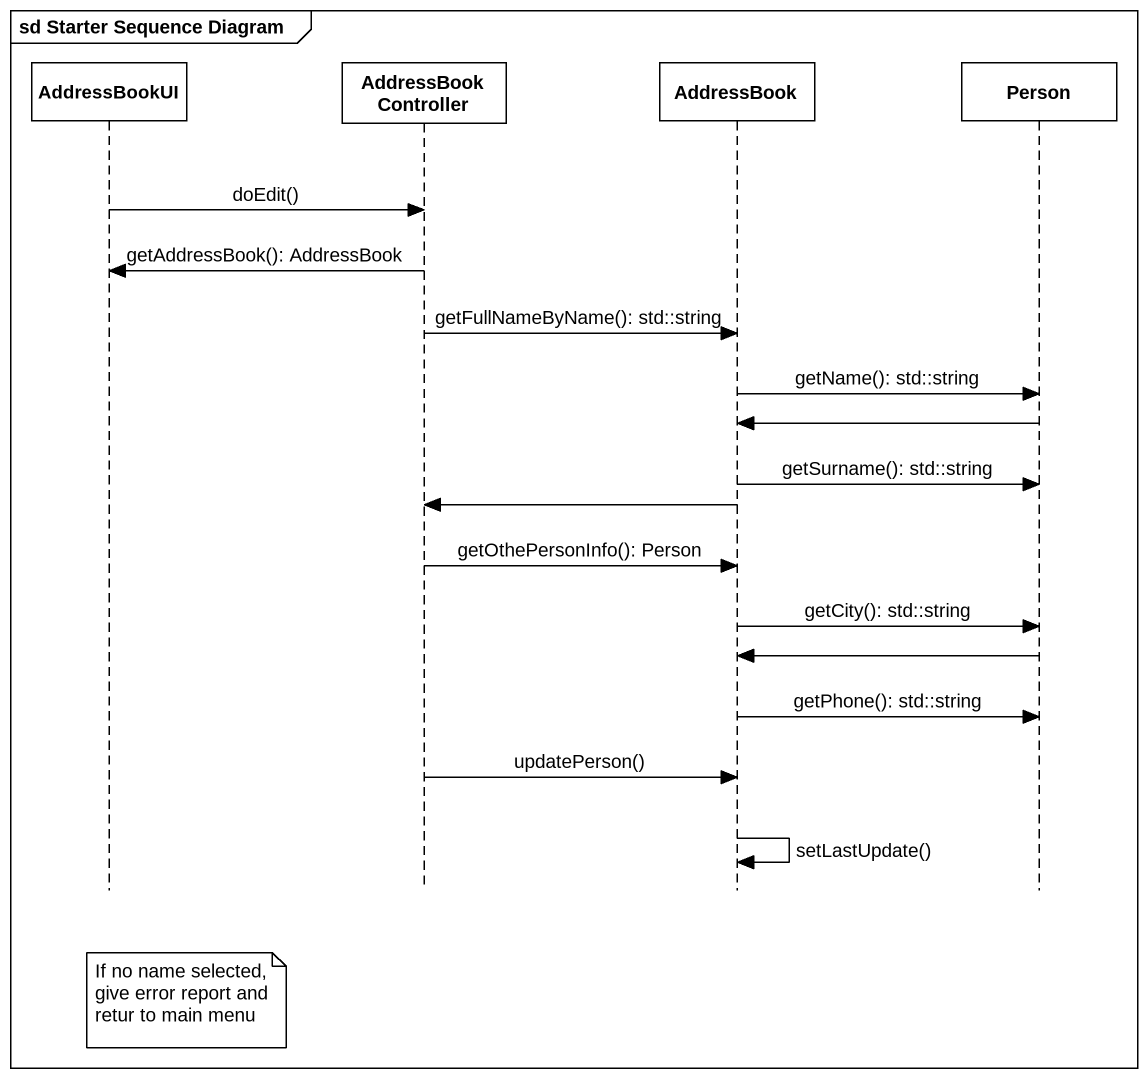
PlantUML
@startuml
mainframe sd Starter Sequence Diagram
hide footbox
participant AddressBookUI
participant AddressBookController
participant AddressBook
participant "Person" as Person_

AddressBookUI -> AddressBookController : doEdit()
AddressBookController -> AddressBookUI : getAddressBook(): AddressBook
AddressBookController -> AddressBook : getFullNameByName(): std::string
AddressBook -> Person_ : getName(): std::string
Person_ -> AddressBook
AddressBook -> Person_ : getSurname(): std::string
AddressBook -> AddressBookController
AddressBookController -> AddressBook : getOthePersonInfo(): Person
AddressBook -> Person_ : getCity(): std::string
Person_ -> AddressBook
AddressBook -> Person_ : getPhone(): std::string
AddressBookController -> AddressBook : updatePerson()
AddressBook -> AddressBook : setLastUpdate()
note over AddressBookUI : If no name selected, give error report and retur to main menu
@enduml
